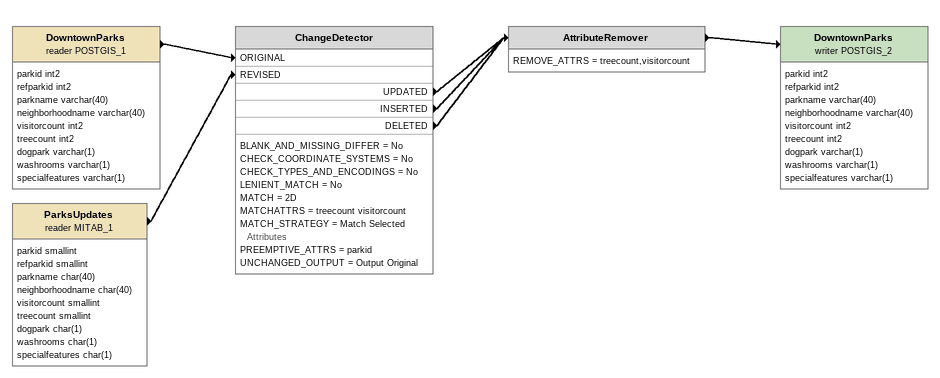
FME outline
DowntownParks (reader POSTGIS_1)
    attributes: parkid int2, refparkid int2, parkname varchar(40), neighborhoodname varchar(40), visitorcount int2, treecount int2, dogpark varchar(1), washrooms varchar(1), specialfeatures varchar(1)
    -> ChangeDetector [ORIGINAL]
ParksUpdates (reader MITAB_1)
    attributes: parkid smallint, refparkid smallint, parkname char(40), neighborhoodname char(40), visitorcount smallint, treecount smallint, dogpark char(1), washrooms char(1), specialfeatures char(1)
    -> ChangeDetector [REVISED]
ChangeDetector
    BLANK_AND_MISSING_DIFFER = No
    CHECK_COORDINATE_SYSTEMS = No
    CHECK_TYPES_AND_ENCODINGS = No
    LENIENT_MATCH = No
    MATCH = 2D
    MATCHATTRS = treecount visitorcount
    MATCH_STRATEGY = Match Selected Attributes
    PREEMPTIVE_ATTRS = parkid
    UNCHANGED_OUTPUT = Output Original
    UPDATED -> AttributeRemover
    INSERTED -> AttributeRemover
    DELETED -> AttributeRemover
AttributeRemover
    REMOVE_ATTRS = treecount,visitorcount
    -> DowntownParks (writer POSTGIS_2)
DowntownParks (writer POSTGIS_2)
    attributes: parkid int2, refparkid int2, parkname varchar(40), neighborhoodname varchar(40), visitorcount int2, treecount int2, dogpark varchar(1), washrooms varchar(1), specialfeatures varchar(1)
